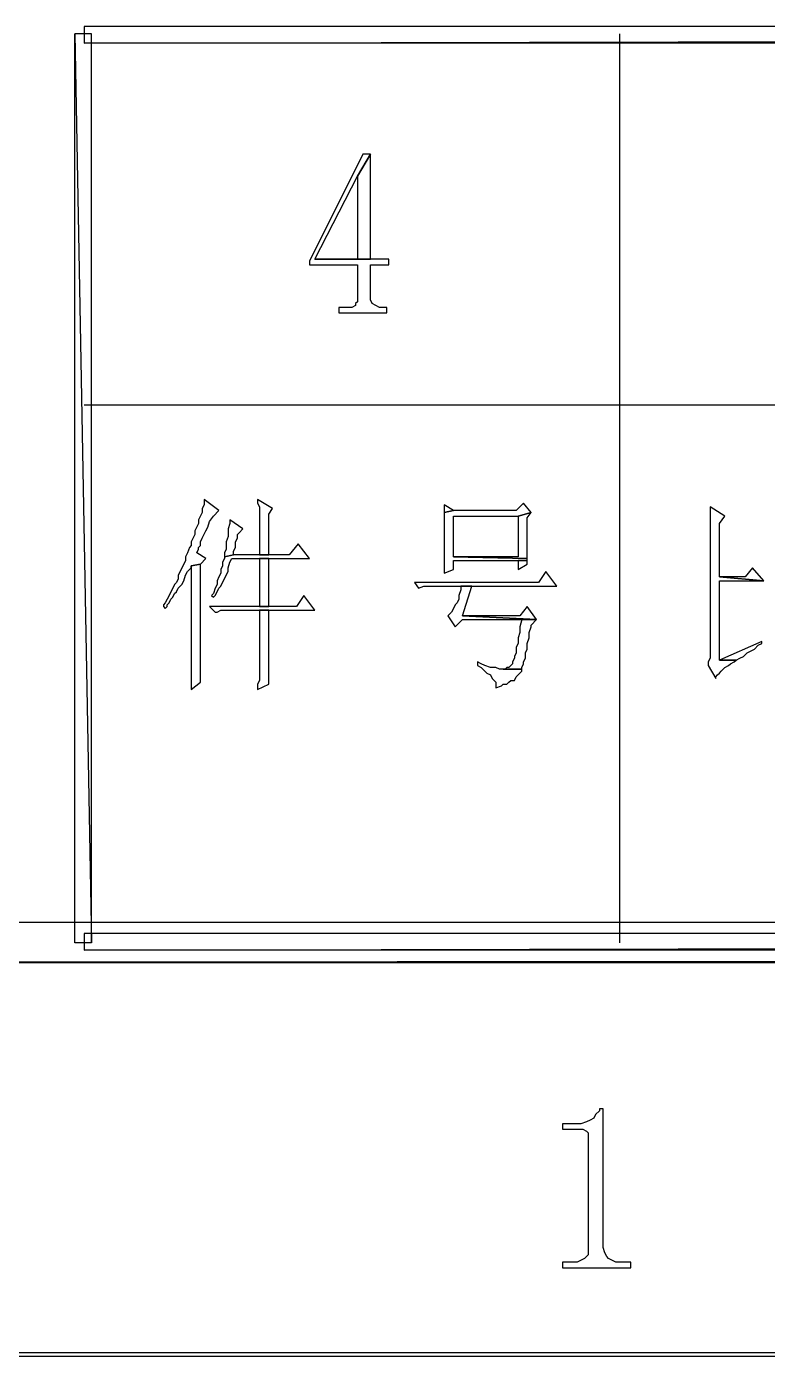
# Model space of a CAD drawing. Extents: x -15.4 to 0.8, y 0.3 to 11.8.
# Drawn here: x -14.535 to -14.2, y 0.567 to 1.167 of the extents above; entities that cross this region are included whole.
import ezdxf

# ---------------------------------------------------------------- set-up
doc = ezdxf.new("R2010")
doc.units = 0
doc.header["$MEASUREMENT"] = 0
doc.linetypes.add('AUSGEZOGEN', pattern=[0])
doc.layers.get('0').update_dxf_attribs({"linetype": 'AUSGEZOGEN'})

msp = doc.modelspace()

# ---------------------------------------------------------------- linework, layer by layer
for points in [[(-14.50878, 1.1669), (-14.50878, 1.1594), (-14.50878, 1.1594), (-11.15878, 1.1669), (-14.50878, 1.1669)], [(-14.50878, 1.1594), (-11.15878, 1.1669), (-11.15878, 1.1669), (-11.15878, 1.1594), (-14.50878, 1.1594)], [(-14.50545, 1.16356), (-14.51295, 1.16356), (-14.51295, 1.16356), (-14.50545, 0.75356), (-14.50545, 1.16356)], [(-14.51295, 1.16356), (-14.50545, 0.75356), (-14.50545, 0.75356), (-14.51295, 0.75356), (-14.51295, 1.16356)], [(-14.26711, 1.16356), (-14.26711, 0.75356)], [(-14.37961, 1.1094), (-14.38295, 1.1094), (-14.38295, 1.1094), (-14.40711, 1.06106), (-14.40711, 1.06106), (-14.40711, 1.0594), (-14.40711, 1.0594), (-14.38545, 1.0594), (-14.38545, 1.0594), (-14.38545, 1.04273), (-14.38545, 1.04273), (-14.38628, 1.0419), (-14.38628, 1.0419), (-14.38628, 1.04106), (-14.38628, 1.04106), (-14.38795, 1.04023), (-14.38795, 1.04023), (-14.39378, 1.04023), (-14.39378, 1.04023), (-14.39378, 1.03773), (-14.39378, 1.03773), (-14.37211, 1.03773), (-14.37211, 1.03773), (-14.37211, 1.04023), (-14.37211, 1.04023), (-14.37545, 1.04023), (-14.37545, 1.04023), (-14.37711, 1.04106), (-14.37711, 1.04106), (-14.37878, 1.0419), (-14.37878, 1.0419), (-14.37961, 1.04356), (-14.37961, 1.04356), (-14.37961, 1.0594), (-14.37961, 1.0594), (-14.37128, 1.0594), (-14.37128, 1.0594), (-14.37128, 1.0619), (-14.37128, 1.0619), (-14.40461, 1.0619), (-14.40461, 1.0619), (-14.38545, 1.0994), (-14.37961, 1.1094)], [(-14.37961, 1.1094), (-14.38545, 1.0994), (-14.38545, 1.0994), (-14.38545, 1.0619), (-14.38545, 1.0619), (-14.40461, 1.0619), (-14.40461, 1.0619), (-14.37961, 1.0619), (-14.37961, 1.1094)], [(-11.15878, 0.99606), (-14.50878, 0.99606)], [(-14.45461, 0.95356), (-14.45461, 0.95106), (-14.45461, 0.95106), (-14.45545, 0.9494), (-14.45545, 0.9494), (-14.45545, 0.94773), (-14.45545, 0.94773), (-14.45711, 0.9444), (-14.45711, 0.9444), (-14.45711, 0.94273), (-14.45711, 0.94273), (-14.45878, 0.9394), (-14.45878, 0.9394), (-14.45878, 0.93773), (-14.45878, 0.93773), (-14.46045, 0.9344), (-14.46045, 0.9344), (-14.46045, 0.93273), (-14.46045, 0.93273), (-14.46128, 0.9319), (-14.46128, 0.9319), (-14.46211, 0.9294), (-14.46211, 0.9294), (-14.46295, 0.92773), (-14.46295, 0.92773), (-14.46295, 0.92606), (-14.46295, 0.92606), (-14.46378, 0.9244), (-14.46378, 0.9244), (-14.46461, 0.92273), (-14.46461, 0.92273), (-14.46545, 0.92106), (-14.46545, 0.92106), (-14.46628, 0.9194), (-14.46628, 0.9194), (-14.46628, 0.91773), (-14.46628, 0.91773), (-14.46711, 0.91606), (-14.46711, 0.91606), (-14.46795, 0.91523), (-14.46795, 0.91523), (-14.46878, 0.91356), (-14.46878, 0.91356), (-14.46961, 0.9119), (-14.46961, 0.9119), (-14.47045, 0.91023), (-14.47045, 0.91023), (-14.47128, 0.90856), (-14.47128, 0.90856), (-14.47211, 0.9069), (-14.47211, 0.9069), (-14.47295, 0.90606), (-14.47295, 0.90606), (-14.47295, 0.90523), (-14.47295, 0.90523), (-14.47211, 0.9044), (-14.47211, 0.9044), (-14.47128, 0.90523), (-14.47128, 0.90523), (-14.47128, 0.90606), (-14.47128, 0.90606), (-14.47045, 0.9069), (-14.47045, 0.9069), (-14.46961, 0.90856), (-14.46961, 0.90856), (-14.46878, 0.9094), (-14.46878, 0.9094), (-14.46795, 0.91106), (-14.46795, 0.91106), (-14.46711, 0.9119), (-14.46711, 0.9119), (-14.46628, 0.91356), (-14.46628, 0.91356), (-14.46461, 0.91523), (-14.46461, 0.91523), (-14.46378, 0.9169), (-14.46378, 0.9169), (-14.46295, 0.9194), (-14.46295, 0.9194), (-14.46211, 0.92106), (-14.46211, 0.92106), (-14.46045, 0.92273), (-14.46045, 0.92273), (-14.46045, 0.92356), (-14.46045, 0.92356), (-14.45628, 0.9244), (-14.45628, 0.9244), (-14.45378, 0.9269), (-14.45378, 0.9269), (-14.45795, 0.9294), (-14.45795, 0.9294), (-14.45711, 0.93106), (-14.45711, 0.93106), (-14.45711, 0.9319), (-14.45711, 0.9319), (-14.45628, 0.93273), (-14.45628, 0.93273), (-14.45628, 0.9344), (-14.45628, 0.9344), (-14.45545, 0.93606), (-14.45545, 0.93606), (-14.45378, 0.9394), (-14.45378, 0.9394), (-14.45295, 0.94106), (-14.45295, 0.94106), (-14.45211, 0.94356), (-14.45211, 0.94356), (-14.45045, 0.94606), (-14.45045, 0.94606), (-14.44795, 0.94856), (-14.45461, 0.95356)], [(-14.43045, 0.95356), (-14.43045, 0.9519), (-14.43045, 0.9519), (-14.42961, 0.95023), (-14.42961, 0.95023), (-14.42961, 0.92856), (-14.42961, 0.92856), (-14.42545, 0.92856), (-14.42545, 0.92856), (-14.42545, 0.9469), (-14.42545, 0.9469), (-14.42378, 0.9494), (-14.43045, 0.95356)], [(-14.31045, 0.9519), (-14.31378, 0.94856), (-14.31378, 0.94856), (-14.34211, 0.94856), (-14.34211, 0.94856), (-14.34628, 0.94773), (-14.34628, 0.94773), (-14.34628, 0.92023), (-14.34628, 0.92023), (-14.34211, 0.9219), (-14.34211, 0.9219), (-14.34211, 0.92606), (-14.34211, 0.92606), (-14.30878, 0.92606), (-14.30878, 0.92606), (-14.30878, 0.9269), (-14.30878, 0.9269), (-14.34211, 0.92773), (-14.34211, 0.92773), (-14.34211, 0.94606), (-14.34211, 0.94606), (-14.31295, 0.94606), (-14.31295, 0.94606), (-14.30711, 0.94773), (-14.31045, 0.9519)], [(-14.34628, 0.95106), (-14.34628, 0.94773), (-14.34628, 0.94773), (-14.34211, 0.94856), (-14.34628, 0.95106)], [(-14.22628, 0.95023), (-14.22628, 0.8819), (-14.22628, 0.8819), (-14.22711, 0.88023), (-14.22711, 0.88023), (-14.22711, 0.87856), (-14.22711, 0.87856), (-14.22378, 0.87273), (-14.22378, 0.87273), (-14.22378, 0.87356), (-14.22378, 0.87356), (-14.22295, 0.8744), (-14.22295, 0.8744), (-14.22211, 0.87523), (-14.22211, 0.87523), (-14.22128, 0.87606), (-14.22128, 0.87606), (-14.22045, 0.8769), (-14.22045, 0.8769), (-14.21961, 0.87773), (-14.21961, 0.87773), (-14.21795, 0.87856), (-14.21795, 0.87856), (-14.21711, 0.8794), (-14.21711, 0.8794), (-14.21545, 0.88023), (-14.21545, 0.88023), (-14.21461, 0.88106), (-14.21461, 0.88106), (-14.22211, 0.88106), (-14.22211, 0.88106), (-14.22211, 0.9169), (-14.22211, 0.9169), (-14.20211, 0.9169), (-14.20211, 0.9169), (-14.22211, 0.91856), (-14.22211, 0.91856), (-14.22211, 0.94273), (-14.22211, 0.94273), (-14.21961, 0.94606), (-14.22628, 0.95023)], [(-14.44295, 0.9444), (-14.44295, 0.94273), (-14.44295, 0.94273), (-14.44378, 0.94023), (-14.44378, 0.94023), (-14.44378, 0.9369), (-14.44378, 0.9369), (-14.44461, 0.9344), (-14.44461, 0.9344), (-14.44461, 0.93106), (-14.44461, 0.93106), (-14.44545, 0.9294), (-14.44545, 0.9294), (-14.44545, 0.92773), (-14.44545, 0.92773), (-14.44128, 0.92856), (-14.44128, 0.92856), (-14.44128, 0.93023), (-14.44128, 0.93023), (-14.44045, 0.9319), (-14.44045, 0.9319), (-14.44045, 0.9344), (-14.44045, 0.9344), (-14.43961, 0.93606), (-14.43961, 0.93606), (-14.43961, 0.93773), (-14.43961, 0.93773), (-14.43878, 0.93856), (-14.43878, 0.93856), (-14.43711, 0.94023), (-14.44295, 0.9444)], [(-14.30711, 0.94773), (-14.31295, 0.94606), (-14.31295, 0.94606), (-14.31295, 0.92773), (-14.31295, 0.92773), (-14.34211, 0.92773), (-14.34211, 0.92773), (-14.30878, 0.9269), (-14.30878, 0.9269), (-14.30878, 0.94523), (-14.30711, 0.94773)], [(-14.41211, 0.93356), (-14.41628, 0.92856), (-14.41628, 0.92856), (-14.44128, 0.92856), (-14.44128, 0.92856), (-14.44545, 0.92773), (-14.44545, 0.92773), (-14.44545, 0.9269), (-14.44545, 0.9269), (-14.44628, 0.92523), (-14.44628, 0.92523), (-14.44628, 0.92356), (-14.44628, 0.92356), (-14.44711, 0.9219), (-14.44711, 0.9219), (-14.44711, 0.92023), (-14.44711, 0.92023), (-14.44795, 0.91856), (-14.44795, 0.91856), (-14.44878, 0.9169), (-14.44878, 0.9169), (-14.44878, 0.91523), (-14.44878, 0.91523), (-14.44961, 0.91356), (-14.44961, 0.91356), (-14.45045, 0.91106), (-14.45045, 0.91106), (-14.45128, 0.91023), (-14.45128, 0.91023), (-14.45045, 0.9094), (-14.45045, 0.9094), (-14.44961, 0.91023), (-14.44961, 0.91023), (-14.44878, 0.9119), (-14.44878, 0.9119), (-14.44795, 0.91356), (-14.44795, 0.91356), (-14.44711, 0.9144), (-14.44711, 0.9144), (-14.44628, 0.91606), (-14.44628, 0.91606), (-14.44545, 0.91773), (-14.44545, 0.91773), (-14.44461, 0.9194), (-14.44461, 0.9194), (-14.44378, 0.92106), (-14.44378, 0.92106), (-14.44378, 0.92273), (-14.44378, 0.92273), (-14.44295, 0.92523), (-14.44295, 0.92523), (-14.44211, 0.9269), (-14.44211, 0.9269), (-14.40711, 0.9269), (-14.41211, 0.93356)], [(-14.45628, 0.9244), (-14.46045, 0.92356), (-14.46045, 0.92356), (-14.46045, 0.86773), (-14.46045, 0.86773), (-14.45628, 0.87106), (-14.45628, 0.87106), (-14.45628, 0.88606), (-14.45628, 0.9244)], [(-14.42545, 0.90523), (-14.42545, 0.9269), (-14.42545, 0.9269), (-14.42961, 0.9269), (-14.42961, 0.9269), (-14.42961, 0.90523), (-14.42961, 0.90523), (-14.42545, 0.90523), (-14.42545, 0.90523)], [(-14.30878, 0.92606), (-14.31295, 0.92606), (-14.31295, 0.92606), (-14.31295, 0.9219), (-14.31295, 0.9219), (-14.30878, 0.9244), (-14.30878, 0.9244), (-14.30878, 0.92523), (-14.30878, 0.92606)], [(-14.30045, 0.92106), (-14.30378, 0.91606), (-14.30378, 0.91606), (-14.35961, 0.91606), (-14.35961, 0.91606), (-14.35795, 0.91356), (-14.35795, 0.91356), (-14.35545, 0.9144), (-14.35545, 0.9144), (-14.29545, 0.9144), (-14.30045, 0.92106)], [(-14.20711, 0.92273), (-14.21045, 0.91856), (-14.21045, 0.91856), (-14.22211, 0.91856), (-14.22211, 0.91856), (-14.20211, 0.9169), (-14.20711, 0.92273)], [(-14.33378, 0.9144), (-14.33878, 0.9144), (-14.33878, 0.9144), (-14.33878, 0.91273), (-14.33878, 0.91273), (-14.33961, 0.91023), (-14.33961, 0.91023), (-14.33961, 0.90856), (-14.33961, 0.90856), (-14.34045, 0.9069), (-14.34045, 0.9069), (-14.34128, 0.90606), (-14.34128, 0.90606), (-14.34211, 0.9044), (-14.34211, 0.9044), (-14.34295, 0.90273), (-14.34295, 0.90273), (-14.34378, 0.9019), (-14.34378, 0.9019), (-14.34461, 0.90106), (-14.34461, 0.90106), (-14.34128, 0.89606), (-14.34128, 0.89606), (-14.33795, 0.8994), (-14.33795, 0.8994), (-14.30461, 0.8994), (-14.30461, 0.8994), (-14.33795, 0.90106), (-14.33378, 0.9144)], [(-14.40961, 0.91023), (-14.41295, 0.90523), (-14.41295, 0.90523), (-14.45211, 0.90523), (-14.45211, 0.90523), (-14.44961, 0.90273), (-14.44961, 0.90273), (-14.44878, 0.90273), (-14.44878, 0.90273), (-14.44711, 0.90356), (-14.44711, 0.90356), (-14.40461, 0.90356), (-14.40961, 0.91023)], [(-14.42545, 0.90356), (-14.42961, 0.90356), (-14.42961, 0.90356), (-14.42961, 0.8719), (-14.42961, 0.8719), (-14.43045, 0.87023), (-14.43045, 0.87023), (-14.43045, 0.86773), (-14.43045, 0.86773), (-14.42545, 0.87023), (-14.42545, 0.87023), (-14.42545, 0.90356), (-14.42545, 0.90356)], [(-14.30878, 0.90523), (-14.31211, 0.90106), (-14.31211, 0.90106), (-14.33795, 0.90106), (-14.33795, 0.90106), (-14.30461, 0.8994), (-14.30878, 0.90523)], [(-14.30461, 0.8994), (-14.31128, 0.8994), (-14.31128, 0.8994), (-14.31211, 0.89606), (-14.31211, 0.89606), (-14.31211, 0.89356), (-14.31211, 0.89356), (-14.31295, 0.89106), (-14.31295, 0.89106), (-14.31295, 0.88856), (-14.31295, 0.88856), (-14.31378, 0.8869), (-14.31378, 0.8869), (-14.31378, 0.8844), (-14.31378, 0.8844), (-14.31461, 0.88273), (-14.31461, 0.88273), (-14.31461, 0.8819), (-14.31461, 0.8819), (-14.31545, 0.88023), (-14.31545, 0.88023), (-14.31545, 0.8794), (-14.31545, 0.8794), (-14.31628, 0.87856), (-14.31628, 0.87856), (-14.31711, 0.87773), (-14.31711, 0.87773), (-14.31795, 0.87773), (-14.31795, 0.87773), (-14.31878, 0.8769), (-14.31878, 0.8769), (-14.31961, 0.8769), (-14.31961, 0.8769), (-14.31128, 0.8769), (-14.31128, 0.8769), (-14.31128, 0.87773), (-14.31128, 0.87773), (-14.31045, 0.8794), (-14.31045, 0.8794), (-14.31045, 0.88023), (-14.31045, 0.88023), (-14.30961, 0.8819), (-14.30961, 0.8819), (-14.30961, 0.8844), (-14.30961, 0.8844), (-14.30878, 0.88606), (-14.30878, 0.88606), (-14.30878, 0.88856), (-14.30878, 0.88856), (-14.30795, 0.89106), (-14.30795, 0.89106), (-14.30795, 0.89356), (-14.30795, 0.89356), (-14.30711, 0.89606), (-14.30711, 0.89606), (-14.30711, 0.8969), (-14.30461, 0.8994)], [(-14.20295, 0.8894), (-14.22211, 0.88106), (-14.22211, 0.88106), (-14.21461, 0.88106), (-14.21461, 0.88106), (-14.21295, 0.8819), (-14.21295, 0.8819), (-14.21128, 0.88273), (-14.21128, 0.88273), (-14.20961, 0.8844), (-14.20961, 0.8844), (-14.20628, 0.88606), (-14.20628, 0.88606), (-14.20461, 0.88773), (-14.20461, 0.88773), (-14.20295, 0.88856), (-14.20295, 0.8894)], [(-14.33128, 0.88023), (-14.33128, 0.87856), (-14.33128, 0.87856), (-14.32961, 0.87773), (-14.32961, 0.87773), (-14.32795, 0.87606), (-14.32795, 0.87606), (-14.32711, 0.87523), (-14.32711, 0.87523), (-14.32545, 0.8744), (-14.32545, 0.8744), (-14.32461, 0.87273), (-14.32461, 0.87273), (-14.32378, 0.8719), (-14.32378, 0.8719), (-14.32295, 0.87106), (-14.32295, 0.87106), (-14.32295, 0.86856), (-14.32295, 0.86856), (-14.32045, 0.8694), (-14.32045, 0.8694), (-14.31961, 0.87023), (-14.31961, 0.87023), (-14.31795, 0.87023), (-14.31795, 0.87023), (-14.31711, 0.87106), (-14.31711, 0.87106), (-14.31628, 0.8719), (-14.31628, 0.8719), (-14.31461, 0.8719), (-14.31461, 0.8719), (-14.31378, 0.87356), (-14.31378, 0.87356), (-14.31295, 0.8744), (-14.31295, 0.8744), (-14.31128, 0.87606), (-14.31128, 0.87606), (-14.31128, 0.8769), (-14.31128, 0.8769), (-14.32128, 0.8769), (-14.32128, 0.8769), (-14.32295, 0.87773), (-14.32295, 0.87773), (-14.32545, 0.87773), (-14.32545, 0.87773), (-14.32795, 0.87856), (-14.32795, 0.87856), (-14.32961, 0.8794), (-14.33128, 0.88023)], [(-14.91878, 0.76273), (-14.91878, 0.7444), (-14.91878, 0.7444), (0.07205, 0.76273), (-14.91878, 0.76273)], [(-14.91878, 0.7444), (0.07205, 0.76273), (0.07205, 0.76273), (0.09039, 0.7444), (-14.91878, 0.7444)], [(-14.50878, 0.75773), (-14.50878, 0.75023), (-14.50878, 0.75023), (-11.15878, 0.75773), (-14.50878, 0.75773)], [(-14.50878, 0.75023), (-11.15878, 0.75773), (-11.15878, 0.75773), (-11.15878, 0.75023), (-14.50878, 0.75023)], [(-14.27461, 0.67856), (-14.27628, 0.67856), (-14.27628, 0.67856), (-14.27628, 0.67773), (-14.27628, 0.67773), (-14.27795, 0.67606), (-14.27795, 0.67606), (-14.27878, 0.6744), (-14.27878, 0.6744), (-14.28045, 0.67356), (-14.28045, 0.67356), (-14.28211, 0.67273), (-14.28211, 0.67273), (-14.28461, 0.6719), (-14.28461, 0.6719), (-14.29295, 0.6719), (-14.29295, 0.6719), (-14.29295, 0.6694), (-14.29295, 0.6694), (-14.28378, 0.6694), (-14.28378, 0.6694), (-14.28211, 0.66856), (-14.28211, 0.66856), (-14.28128, 0.66773), (-14.28128, 0.66773), (-14.28128, 0.61273), (-14.28128, 0.61273), (-14.28295, 0.61106), (-14.28295, 0.61106), (-14.28628, 0.6094), (-14.28628, 0.6094), (-14.29295, 0.6094), (-14.29295, 0.6094), (-14.29295, 0.6069), (-14.29295, 0.6069), (-14.26211, 0.6069), (-14.26211, 0.6069), (-14.26211, 0.6094), (-14.26211, 0.6094), (-14.26878, 0.6094), (-14.26878, 0.6094), (-14.27211, 0.61106), (-14.27211, 0.61106), (-14.27295, 0.6119), (-14.27295, 0.6119), (-14.27378, 0.61356), (-14.27378, 0.61356), (-14.27461, 0.61606), (-14.27461, 0.67856)], [(-15.38378, 0.56856), (-15.38378, 0.5669), (-15.38378, 0.5669), (0.26622, 0.56856), (-15.38378, 0.56856)], [(-15.38378, 0.5669), (0.26622, 0.56856), (0.26622, 0.56856), (0.26872, 0.5669), (-15.38378, 0.5669)]]:
    msp.add_lwpolyline(points)

doc.saveas('drawing.dxf')
